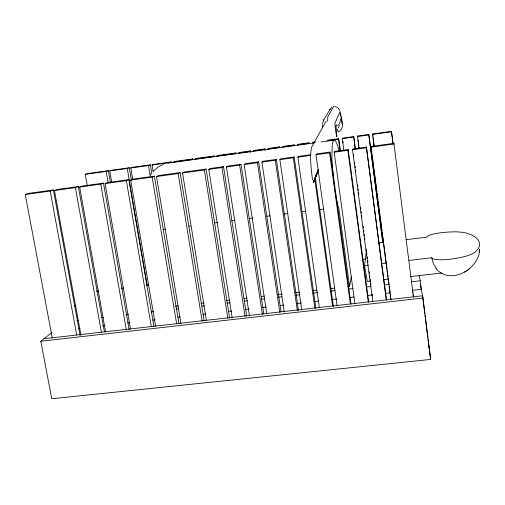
<?xml version="1.0" encoding="UTF-8"?>
<svg xmlns="http://www.w3.org/2000/svg" width="505" height="505" viewBox="0 0 505 505"><rect width="100%" height="100%" fill="white"/><g stroke="black" fill="none" stroke-linecap="round" stroke-linejoin="round"><path stroke-width="0.76" d="M336.759 135.574L336.778 136.609L336.04 125.859L336.197 124.842L336.854 125.164A794.226 33.153 80.8 0 0 339.846 122.633L341.039 117.709L342.497 125.253L341.74 118.984M342.523 125.979L341.412 129.457L338.666 131.799M370.923 147.182L371.017 146.45L393.9 143.313L394.045 144.013L370.923 147.182L390.851 299.604M374.053 146.179L372.589 133.951L391.457 131.332L393.035 143.496M370.5 281.152L367.242 281.323L364.522 265.624L366.403 251.174M435.922 268.313C449.753 286.013 479.668 269.07 479.662 249.053L479.51 250.082M479.213 252.197L479.365 251.155M347.995 286.594L349.555 286.417L351.404 276.589M386.287 300.121L366.403 147.081L352.78 148.95L352.503 149.701L372.829 301.649M382.796 242.798L368.783 134.481L357.546 136.047L358.91 148.255M322.518 123.561L323.831 119.811M336.753 135.782L335.737 131.9L334.897 123.397L340.017 111.624L341.651 118.378M322.619 124.596L322.518 127.191M338.053 131.805L337.201 129.065M339.41 125.638L338.369 127.935M314.078 181.036L313.555 182.33L316.073 176.15L316.061 174.78L316.364 175.45M313.555 182.33L318.144 171.113L317.86 170.456L317.872 171.776M368.297 302.16L347.869 150.338L348.191 149.575L334.651 151.437L334.19 152.213L354.895 303.568M355.091 148.773L353.752 136.571L342.567 138.124L342.251 138.654L343.836 150.383M326.129 121.086L311.509 147.365C309.546 158.071 311.307 169.213 312.494 179.938M329.834 109.667L331.835 107.3M323.408 120.537L330.207 109.029M350.382 304.079L329.576 152.845L330.087 152.062L316.616 153.905L315.972 154.707L337.056 305.481M338.451 139.178L338.798 138.648L327.657 140.194L327.221 140.737L338.451 139.178L340.042 150.9M150.124 175.001L151.197 173.581M319.33 307.495L297.862 157.188L298.682 156.361L310.594 154.732M153.425 170.955L158.349 166.82L163.361 164.403M301.794 310.165L279.852 159.649L293.304 157.806L294.175 156.979L315.922 308.612M279.852 159.649L280.849 158.804L294.175 156.979M284.258 312.153L261.937 162.105L275.313 160.274L276.361 159.422L298.474 310.487M420.425 284.769L422.982 298.013L430.677 359.427L51.75 398.742L40.81 341.247L52.034 332.448M74.753 306.08L75.99 305.14M467.573 270.282L468.021 269.941M469.006 269.203L469.48 268.849M261.937 162.105L263.111 161.24L276.361 159.422M266.804 314.022L244.123 164.542L257.43 162.724L258.648 161.846L281.007 311.572M244.123 164.542L245.474 163.658L258.648 161.846M249.438 315.877L226.404 166.972L239.641 165.16L241.036 164.264L263.755 313.536M265.005 148.899L264.052 149.512L253.074 151.033L254.116 150.408L265.005 148.899L265.239 150.452M226.404 166.972L227.932 166.057L241.036 164.264M232.186 317.834L208.786 169.383L221.948 167.578L223.513 166.663L246.705 316.155M250.448 150.919L249.375 151.544L238.448 153.065L239.61 152.428L250.448 150.919L250.682 152.478M208.786 169.383L210.478 168.449L223.513 166.663M464.423 272.1L465.01 271.778M465.875 271.299L466.5 270.958M206.457 320.643L182.539 172.975L204.348 169.989L206.09 169.055L229.642 318.093M182.539 172.975L184.483 172.016L206.09 169.055M180.935 323.427L156.499 176.542L178.139 173.581L180.127 172.609L204.203 320.877M156.499 176.542L158.696 175.544L180.127 172.609M155.609 326.186L130.675 180.077L152.138 177.141L154.372 176.138L178.953 323.636M130.675 180.077L133.112 179.054L154.372 176.138M130.486 328.919L105.059 183.586L126.351 180.67L128.826 179.641L153.911 326.375M105.059 183.586L107.735 182.532L128.826 179.641M152.055 165.059L153.899 164.333L171.53 161.884L169.825 162.591L152.055 165.059L153.223 172.053M105.577 331.753L79.651 187.065L100.766 184.173L103.487 183.113L129.192 329.872M132.796 179.622L130.82 168.007L148.47 165.558L150.338 164.826L151.765 173.348M79.651 187.065L82.561 185.979L103.487 183.113M130.82 168.007L132.828 167.262L150.338 164.826M80.983 335.219L54.445 190.518L75.39 187.645L78.344 186.56L104.396 331.785M111.611 181.794L109.724 170.936L127.26 168.5L129.293 167.748L131.407 180.171M54.445 190.518L57.589 189.4L78.344 186.56M109.724 170.936L111.895 170.166L129.293 167.748M52.249 337.889L25.25 194.513L50.222 191.092L53.404 189.975L80.087 335.339M87.321 185.947L85.25 174.332L106.183 171.429L108.379 170.652L110.399 182.255M25.25 194.513L28.659 193.371L53.404 189.975M85.25 174.332L87.611 173.543L108.379 170.652M315.032 141.949L312.816 142.258L312.254 142.82L315.234 142.404M342.251 138.654L353.538 137.089M357.357 136.558L368.688 134.98M372.526 134.45L391.552 131.811M167.698 163.153L314.041 142.947M321.047 141.974L334.278 140.15M297.862 157.188L310.638 155.433M315.972 154.707L329.576 152.845M334.19 152.213L347.869 150.338M352.503 149.701L366.264 147.82M163.184 229.428L165.526 229.131M188.92 226.164L190.486 225.962M214.663 222.894L217.781 222.497M231.82 220.717L234.162 220.42M248.978 218.539L252.879 218.04M266.918 216.26L270.036 215.862M284.075 214.082L287.976 213.583M302.798 211.702L305.916 211.305M319.173 209.625L323.856 209.032M378.144 243.025L383.573 242.368M406.064 239.667L427.003 237.148A15.068 2.727 -6.5 0 1 442.203 232.603A27.832 5.107 -6.5 0 1 455.92 231.82A38.077 7.045 -6.6 0 1 467.472 233.386A148.899 29.176 -7.8 0 1 478.633 240.98A149.745 29.511 -7.8 0 1 476.171 251.187A41.24 8.25 -6.4 0 1 466.153 256.149A30.508 6.123 -6.2 0 1 450.997 259.084A16.993 3.459 -6.2 0 1 431.743 257.771L409.075 260.416M96.329 291.252L98.677 290.968M121.37 288.241L123.712 287.964M146.406 285.237L148.754 284.959M363.152 259.216L365.5 258.932M364.522 265.624L368.429 265.169M381.717 263.616L386.407 263.067M76.829 320.542L78.389 320.359M101.859 317.645L103.424 317.462M126.111 314.836L128.453 314.565M151.14 311.939L153.488 311.667M176.169 309.041L178.518 308.77M201.987 306.055L204.336 305.784M227.016 303.151L230.147 302.792M244.224 301.163L247.355 300.797M261.439 299.168L264.563 298.808M278.646 297.18L281.777 296.814M295.854 295.185L299.768 294.731M313.062 293.19L317.759 292.647M331.059 291.107L334.966 290.659M349.05 289.03L352.957 288.576M366.258 287.036L370.948 286.493M384.248 284.953L388.945 284.41M411.625 281.784L420.229 280.786L421.303 289.327L412.692 290.312M383.813 279.631L388.509 279.095M410.432 276.595L441.749 273.016M175.21 306.245L178.341 305.891M201.015 303.316L204.14 302.956M226.814 300.38L229.156 300.109M244.01 298.423L247.141 298.064M261.211 296.467L264.342 296.113M277.63 294.598L282.32 294.068M295.614 292.553L299.522 292.111M312.81 290.596L316.723 290.154M330.794 288.551L334.701 288.109M78.357 328.585L79.923 328.401M102.629 325.807L104.977 325.536M127.683 322.935L129.248 322.758M152.737 320.069L155.092 319.798M177.798 317.203L180.146 316.932M202.852 314.331L205.983 313.977M228.689 311.377L231.82 311.017M245.133 309.496L249.047 309.047M262.36 307.52L266.274 307.072M280.363 305.462L283.501 305.102M296.807 303.581L301.504 303.038M314.034 301.605L318.731 301.068M332.044 299.547L336.74 299.01M350.053 297.483L353.967 297.035M367.28 295.513L372.759 294.888M385.283 293.449L389.986 292.913M44.023 338.729L422.546 295.779L424.793 313.712M40.81 341.247L422.982 298.013M335.251 106.479L337.94 107.862L339.878 110.551M436.604 268.786L433.448 263.945L431.743 257.771M334.215 106.725L333.685 106.372L327.789 116.813L327.669 121.32M318.421 170.015L318.207 169.623L318.219 170.936M314.861 177.754L315.076 178.631L314.981 177.463M315.96 175.109L316.168 175.98L316.073 174.831M315.991 176.346L315.688 175.677L315.694 177.059M317.089 173.682L316.793 173.019L316.805 174.37M316.73 174.56L316.433 173.89L316.439 175.254M316.313 174.25L316.521 175.121L316.427 173.979M317.796 171.959L317.512 171.302L317.519 172.634M317.443 172.817L317.153 172.155L317.165 173.493M339.139 151.431L337.712 145.787L335.762 141.318A122.368 8.566 83 0 0 333.666 140.674A123.056 8.654 83 0 0 332.221 145.775L331.848 158.305L333.344 176.586M313.902 181.188L313.845 180.19M419.175 275.389L420.229 280.786M50.222 191.092L76.697 334.916M428.537 344.909L429.092 347.989M75.39 187.645L101.404 332.227M429.484 352.755L429.761 354.295M430.677 359.427L428.505 343.312M100.766 184.173L126.275 329.399M106.183 171.429L108.076 182.28M127.26 168.5L147.22 285.338M126.351 180.67L151.367 326.666M336.115 197.202L337.782 205.554L338.672 207.145L349.555 286.417M152.138 177.141L176.655 323.907M148.47 165.558L150.162 175.652M178.139 173.581L202.145 321.13M204.348 169.989L227.843 318.327M335.61 194.021L335.913 195.984M221.948 167.578L245.07 316.37M239.641 165.16L262.417 314.52M412.459 290.343L412.781 292.458M413.103 294.611L413.437 296.814M257.43 162.724L279.833 312.538M275.313 160.274L297.357 310.663M335.105 190.631L335.307 192.001M293.304 157.806L314.868 308M315.259 177.148L333.439 306.623M314.684 178.751L332.568 305.992M330.087 152.062L350.969 303.947M348.191 149.575L368.682 301.94M342.99 141.242L343.198 142.801M338.798 138.648L340.49 151.115M357.546 136.047L357.755 137.606M358.064 139.954L358.272 141.514M358.481 143.079L358.79 145.427M358.998 146.987L359.206 148.552M353.752 136.571L355.419 149.07M353.513 154.423L353.721 155.988M354.56 162.244L354.769 163.803M355.084 166.151L355.293 167.717M355.602 170.059L355.817 171.624M357.591 184.918L357.799 186.484M358.114 188.826L358.323 190.391M358.638 192.74L358.847 194.299M360.62 207.593L360.835 209.158M361.144 211.507L361.353 213.066M361.668 215.414L361.877 216.98M363.133 226.36L363.341 227.925M363.657 230.274L363.865 231.833M364.181 234.181L364.389 235.747M364.698 238.089L364.913 239.654M366.163 249.034L366.371 250.6M366.687 252.948L366.895 254.514M367.211 256.856L367.419 258.421M367.735 260.769L367.943 262.329M369.199 271.715L369.408 273.274M369.717 275.623L369.931 277.188M370.241 279.53L370.449 281.096M370.765 283.444L370.973 285.009M372.229 294.39L372.438 295.955M366.403 147.081L386.508 300.02M372.589 133.951L372.892 136.293M373.1 137.852L374.211 146.425M371.017 146.45L371.933 153.476M372.135 155.041L373.466 165.192M373.668 166.751L376.932 191.742M377.14 193.301L377.443 195.65M377.645 197.209L377.955 199.551M378.157 201.116L378.466 203.458M378.668 205.017L378.977 207.359M379.179 208.925L379.994 215.168M380.202 216.733L380.505 219.075M380.713 220.634L382.039 230.785M382.241 232.35L386.527 265.144M386.729 266.709L387.038 269.051M387.24 270.611L387.55 272.959M387.752 274.518L388.061 276.86M388.263 278.419L388.566 280.767M388.774 282.327L389.077 284.668M389.286 286.234L390.1 292.477M390.302 294.043L390.611 296.385M390.813 297.944L391.015 299.509M368.783 134.481L382.948 242.779M334.537 186.408L334.72 187.828M393.9 143.313L413.494 297.268M391.457 131.332L393.041 143.811M424.989 315.259L425.286 317.613M425.481 319.154L427.83 337.889M428.019 339.417L428.316 341.784M334.083 182.854L334.354 184.982M333.66 179.344L333.83 180.746M340.528 116.055L340.181 113.663L340.528 116.055M309.079 142.776L308.486 143.338L297.357 144.885L298.045 144.31L309.079 142.776M294.32 144.828L293.607 145.408L282.529 146.942L283.337 146.355L294.32 144.828M279.631 146.867L278.798 147.46L267.77 148.994L268.692 148.388L279.631 146.867M235.955 152.933L234.768 153.577L216.632 156.095L217.964 155.433L235.955 152.933M214.335 155.938L212.971 156.601L194.962 159.1L196.47 158.418L214.335 155.938M192.859 158.917L191.326 159.605L173.436 162.092L175.115 161.385L192.859 158.917"/></g></svg>
